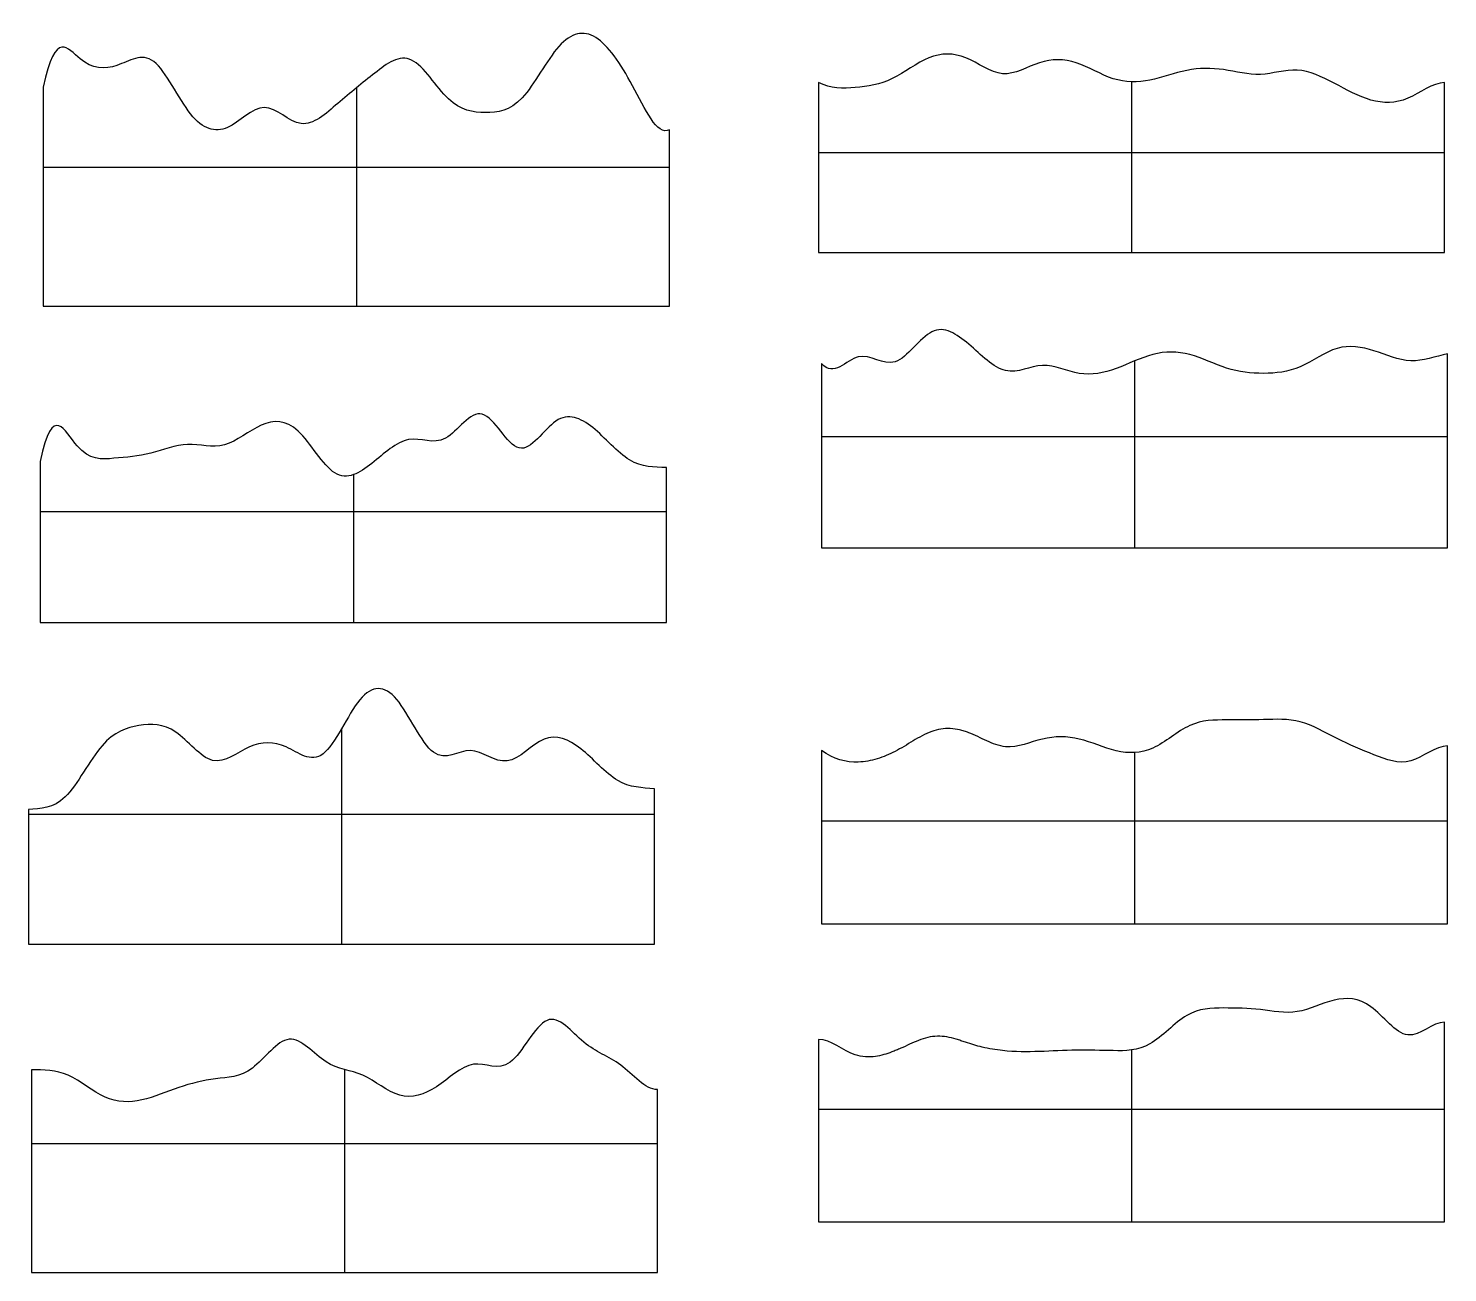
# Model space of a CAD drawing. Header units: inches. Extents: x 462 to 938, y -203 to 558.
# Drawn here: x 462 to 938, y -203.1 to 214.1 of the extents above; entities that cross this region are included whole.
import ezdxf

# ---------------------------------------------------------------- set-up
doc = ezdxf.new("R2010")
doc.units = ezdxf.units.IN
doc.header["$MEASUREMENT"] = 0
doc.layers.add('海浪$关键海浪支撑', color=18, linetype='Continuous', true_color=0x000000)

msp = doc.modelspace()

# ---------------------------------------------------------------- linework, layer by layer
at = {"layer": '海浪$关键海浪支撑'}
for p, q in [((652.29, 211.03, 208.11), (652.29, 211.03, 209.11)), ((639.94, 208.05, 208.11), (639.94, 208.05, 209.11)), ((479.35, 203.85, 208.11), (479.35, 203.85, 209.11)), ((491.71, 201.67, 208.11), (491.71, 201.67, 209.11)), ((504.06, 202.97, 208.11), (504.06, 202.97, 209.11)), ((590.53, 203.46, 208.11), (590.53, 203.46, 209.11)), ((764.06, 204.23, -7), (764.06, 204.23, -6)), ((776.41, 204.23, -7), (776.41, 204.23, -6)), ((801.12, 202.56, -7), (801.12, 202.56, -6)), ((813.47, 202.56, -7), (813.47, 202.56, -6)), ((850.53, 200.02, -7), (850.53, 200.02, -6)), ((862.88, 200.25, -7), (862.88, 200.25, -6)), ((887.59, 200.09, -7), (887.59, 200.09, -6)), ((578.18, 199.08, 208.11), (578.18, 199.08, 209.11)), ((727, 195.89, -6.5), (727, 138.89, -6.5)), ((727, 195.89, -7), (727, 195.89, -6)), ((727, 195.89, -6), (727, 138.89, -6)), ((727, 195.89, -7), (727, 138.89, -7)), ((751.71, 197.23, -7), (751.71, 197.23, -6)), ((788.76, 198.89, -7), (788.76, 198.89, -6)), ((825.82, 197.23, -7), (825.82, 197.23, -6)), ((832, 196.16, -6), (832, 138.89, -6)), ((832, 196.16, -7), (832, 138.89, -7)), ((838.18, 196.72, -7), (838.18, 196.72, -6)), ((875.24, 198.65, -7), (875.24, 198.65, -6)), ((899.94, 195.72, -7), (899.94, 195.72, -6)), ((937, 138.89, -6.5), (937, 195.89, -6.5)), ((937, 138.89, -6), (937, 195.89, -6)), ((937, 195.89, -7), (937, 195.89, -6)), ((937, 138.89, -7), (937, 195.89, -7)), ((467, 194.34, 208.11), (467, 120.89, 208.11)), ((467, 194.34, 209.11), (467, 120.89, 209.11)), ((467, 194.34, 208.11), (467, 194.34, 209.11)), ((467, 194.34, 208.61), (467, 120.89, 208.61)), ((572, 194.14, 208.11), (572, 120.89, 208.11)), ((572, 194.14, 209.11), (572, 120.89, 209.11)), ((602.88, 190.48, 208.11), (602.88, 190.48, 209.11)), ((627.59, 190.8, 208.11), (627.59, 190.8, 209.11)), ((664.65, 194.81, 208.11), (664.65, 194.81, 209.11)), ((739.35, 194.24, -7), (739.35, 194.24, -6)), ((924.65, 190.64, -7), (924.65, 190.64, -6)), ((541.12, 187.53, 208.11), (541.12, 187.53, 209.11)), ((565.82, 188.96, 208.11), (565.82, 188.96, 209.11)), ((615.24, 185.83, 208.11), (615.24, 185.83, 209.11)), ((912.29, 190.06, -7), (912.29, 190.06, -6)), ((516.41, 185.39, 208.11), (516.41, 185.39, 209.11)), ((553.47, 182.18, 208.11), (553.47, 182.18, 209.11)), ((528.76, 180.88, 208.11), (528.76, 180.88, 209.11)), ((677, 120.89, 208.11), (677, 180.08, 208.11)), ((677, 180.08, 208.11), (677, 180.08, 209.11)), ((677, 120.89, 209.11), (677, 180.08, 209.11)), ((677, 120.89, 208.61), (677, 180.08, 208.61)), ((937, 172.39, -6), (727, 172.39, -6)), ((937, 172.39, -7), (727, 172.39, -7)), ((677, 167.49, 208.11), (467, 167.49, 208.11)), ((677, 167.49, 209.11), (467, 167.49, 209.11)), ((727, 167.39, -7), (727, 167.39, -6)), ((937, 167.39, -7), (937, 167.39, -6)), ((467, 157.61, 208.11), (467, 157.61, 209.11)), ((677, 150.49, 208.11), (677, 150.49, 209.11)), ((727, 138.89, -6.5), (937, 138.89, -6.5)), ((727, 138.89, -6), (937, 138.89, -6)), ((727, 138.89, -7), (937, 138.89, -7)), ((727, 138.89, -7), (727, 138.89, -6)), ((832, 138.89, -7), (832, 138.89, -6)), ((937, 138.89, -7), (937, 138.89, -6)), ((467, 120.89, 208.11), (467, 120.89, 209.11)), ((467, 120.89, 208.11), (677, 120.89, 208.11)), ((467, 120.89, 209.11), (677, 120.89, 209.11)), ((467, 120.89, 208.61), (677, 120.89, 208.61)), ((572, 120.89, 208.11), (572, 120.89, 209.11)), ((677, 120.89, 208.11), (677, 120.89, 209.11)), ((765.06, 112.38, -1), (765.06, 112.38)), ((777.41, 108.18, -1), (777.41, 108.18)), ((839.18, 104.76, -1), (839.18, 104.76)), ((900.94, 106.78, -1), (900.94, 106.78)), ((913.29, 105.98, -1), (913.29, 105.98)), ((938, 39.89, -0.5), (938, 104.97, -0.5)), ((938, 39.89), (938, 104.97)), ((938, 104.97, -1), (938, 104.97)), ((938, 39.89, -1), (938, 104.97, -1)), ((728, 101.74, -0.5), (728, 39.89, -0.5)), ((728, 101.74, -1), (728, 101.74)), ((728, 101.74), (728, 39.89)), ((728, 101.74, -1), (728, 39.89, -1)), ((740.35, 103.96, -1), (740.35, 103.96)), ((752.71, 102.28, -1), (752.71, 102.28)), ((802.12, 101.04, -1), (802.12, 101.04)), ((826.82, 100.05, -1), (826.82, 100.05)), ((833, 102.57), (833, 39.89)), ((833, 102.57, -1), (833, 39.89, -1)), ((851.53, 104.72, -1), (851.53, 104.72)), ((863.88, 100.17, -1), (863.88, 100.17)), ((888.59, 100.66, -1), (888.59, 100.66)), ((925.65, 102.62, -1), (925.65, 102.62)), ((789.76, 99.35, -1), (789.76, 99.35)), ((814.47, 98.39, -1), (814.47, 98.39)), ((876.24, 98.42, -1), (876.24, 98.42)), ((540.12, 81.06, 2.11), (540.12, 81.06, 3.11)), ((614.24, 84.75, 2.11), (614.24, 84.75, 3.11)), ((638.94, 82.44, 2.11), (638.94, 82.44, 3.11)), ((552.47, 79.07, 2.11), (552.47, 79.07, 3.11)), ((589.53, 76.21, 2.11), (589.53, 76.21, 3.11)), ((601.88, 76.65, 2.11), (601.88, 76.65, 3.11)), ((651.29, 80.23, 2.11), (651.29, 80.23, 3.11)), ((938, 77.15), (728, 77.15)), ((938, 77.15, -1), (728, 77.15, -1)), ((478.35, 74.09, 2.11), (478.35, 74.09, 3.11)), ((503.06, 71.66, 2.11), (503.06, 71.66, 3.11)), ((515.41, 74.6, 2.11), (515.41, 74.6, 3.11)), ((527.76, 74.44, 2.11), (527.76, 74.44, 3.11)), ((626.59, 73.4, 2.11), (626.59, 73.4, 3.11)), ((938, 72.43, -1), (938, 72.43)), ((466, 68.86, 2.11), (466, 14.89, 2.11)), ((466, 68.86, 3.11), (466, 14.89, 3.11)), ((466, 68.86, 2.11), (466, 68.86, 3.11)), ((466, 68.86, 2.61), (466, 14.89, 2.61)), ((490.71, 69.93, 2.11), (490.71, 69.93, 3.11)), ((577.18, 68.24, 2.11), (577.18, 68.24, 3.11)), ((663.65, 69.39, 2.11), (663.65, 69.39, 3.11)), ((676, 14.89, 2.11), (676, 66.89, 2.11)), ((676, 66.89, 2.11), (676, 66.89, 3.11)), ((676, 14.89, 3.11), (676, 66.89, 3.11)), ((676, 14.89, 2.61), (676, 66.89, 2.61)), ((728, 70.82, -1), (728, 70.82)), ((564.82, 65.02, 2.11), (564.82, 65.02, 3.11)), ((571, 64.45, 2.11), (571, 14.89, 2.11)), ((571, 64.45, 3.11), (571, 14.89, 3.11)), ((676, 51.97, 2.11), (466, 51.97, 2.11)), ((676, 51.97, 3.11), (466, 51.97, 3.11)), ((466, 41.88, 2.11), (466, 41.88, 3.11)), ((676, 40.89, 2.11), (676, 40.89, 3.11)), ((728, 39.89, -0.5), (938, 39.89, -0.5)), ((728, 39.89), (938, 39.89)), ((728, 39.89, -1), (938, 39.89, -1)), ((728, 39.89, -1), (728, 39.89)), ((833, 39.89, -1), (833, 39.89)), ((938, 39.89, -1), (938, 39.89)), ((466, 14.89, 2.11), (466, 14.89, 3.11)), ((466, 14.89, 2.11), (676, 14.89, 2.11)), ((466, 14.89, 3.11), (676, 14.89, 3.11)), ((466, 14.89, 2.61), (676, 14.89, 2.61)), ((571, 14.89, 2.11), (571, 14.89, 3.11)), ((676, 14.89, 2.11), (676, 14.89, 3.11)), ((573.18, -11.02), (573.18, -11.02, 1)), ((585.53, -10.92), (585.53, -10.92, 1)), ((863.88, -17.79, -1), (863.88, -17.79)), ((876.24, -17.68, -1), (876.24, -17.68)), ((888.59, -18.43, -1), (888.59, -18.43)), ((499.06, -19.69), (499.06, -19.69, 1)), ((511.41, -21.85), (511.41, -21.85, 1)), ((567, -20.79), (567, -93.02)), ((567, -20.79, 1), (567, -93.02, 1)), ((761.76, -23.11, -1), (761.76, -23.11)), ((764.96, -21.66, -1), (764.96, -21.66)), ((771.2, -20.69, -1), (771.2, -20.69)), ((774.35, -21.13, -1), (774.35, -21.13)), ((775.88, -21.55, -1), (775.88, -21.55)), ((777.37, -22.07, -1), (777.37, -22.07)), ((780.42, -23.4, -1), (780.42, -23.4)), ((851.53, -19.68, -1), (851.53, -19.68)), ((486.71, -26.48), (486.71, -26.48, 1)), ((536.12, -26.85), (536.12, -26.85, 1)), ((548.47, -26.85), (548.47, -26.85, 1)), ((610.24, -28.08), (610.24, -28.08, 1)), ((634.94, -24.27), (634.94, -24.27, 1)), ((647.29, -27.47), (647.29, -27.47, 1)), ((728, -28.06, -0.5), (728, -86.11, -0.5)), ((728, -28.06, -1), (728, -28.06)), ((728, -28.06), (728, -86.11)), ((728, -28.06, -1), (728, -86.11, -1)), ((752.67, -28.37, -1), (752.67, -28.37)), ((755.72, -26.65, -1), (755.72, -26.65)), ((758.72, -24.84, -1), (758.72, -24.84)), ((783.42, -24.81, -1), (783.42, -24.81)), ((786.51, -26.05, -1), (786.51, -26.05)), ((789.76, -26.76, -1), (789.76, -26.76)), ((802.12, -24.19, -1), (802.12, -24.19)), ((814.47, -24.19, -1), (814.47, -24.19)), ((826.82, -28.12, -1), (826.82, -28.12)), ((839.18, -27.22, -1), (839.18, -27.22)), ((900.94, -24.03, -1), (900.94, -24.03)), ((938, -86.11, -0.5), (938, -26.48, -0.5)), ((938, -86.11), (938, -26.48)), ((938, -26.48, -1), (938, -26.48)), ((938, -86.11, -1), (938, -26.48, -1)), ((523.76, -31.35), (523.76, -31.35, 1)), ((560.82, -29.19), (560.82, -29.19, 1)), ((597.88, -28.66), (597.88, -28.66, 1)), ((622.59, -31.55), (622.59, -31.55, 1)), ((740.35, -31.92, -1), (740.35, -31.92)), ((746.71, -30.82, -1), (746.71, -30.82)), ((833, -28.75), (833, -86.11)), ((833, -28.75, -1), (833, -86.11, -1)), ((913.29, -29.47, -1), (913.29, -29.47)), ((925.65, -31.53, -1), (925.65, -31.53)), ((659.65, -38.09), (659.65, -38.09, 1)), ((672, -93.02), (672, -40.92)), ((672, -40.92), (672, -40.92, 1)), ((672, -93.02, 1), (672, -40.92, 1)), ((672, -93.02, 0.5), (672, -40.92, 0.5)), ((474.35, -43.56), (474.35, -43.56, 1)), ((462, -47.78), (462, -93.02)), ((462, -47.78, 1), (462, -93.02, 1)), ((462, -47.78), (462, -47.78, 1)), ((462, -47.78, 0.5), (462, -93.02, 0.5)), ((672, -49.52), (462, -49.52)), ((672, -49.52, 1), (462, -49.52, 1)), ((938, -51.72), (728, -51.72)), ((938, -51.72, -1), (728, -51.72, -1)), ((728, -57.08, -1), (728, -57.08)), ((938, -56.29, -1), (938, -56.29)), ((462, -70.4), (462, -70.4, 1)), ((672, -66.97), (672, -66.97, 1)), ((728, -86.11, -0.5), (938, -86.11, -0.5)), ((728, -86.11), (938, -86.11)), ((728, -86.11, -1), (938, -86.11, -1)), ((728, -86.11, -1), (728, -86.11)), ((833, -86.11, -1), (833, -86.11)), ((938, -86.11, -1), (938, -86.11)), ((462, -93.02), (462, -93.02, 1)), ((462, -93.02), (672, -93.02)), ((462, -93.02, 1), (672, -93.02, 1)), ((462, -93.02, 0.5), (672, -93.02, 0.5)), ((567, -93.02), (567, -93.02, 1)), ((672, -93.02), (672, -93.02, 1)), ((899.94, -111.76, 16.11), (899.94, -111.76, 17.11)), ((912.29, -113.97, 16.11), (912.29, -113.97, 17.11)), ((635.94, -118.53, 40.11), (635.94, -118.53, 41.11)), ((850.53, -116.89, 16.11), (850.53, -116.89, 17.11)), ((862.88, -114.38, 16.11), (862.88, -114.38, 17.11)), ((875.24, -114.94, 16.11), (875.24, -114.94, 17.11)), ((887.59, -115.6, 16.11), (887.59, -115.6, 17.11)), ((924.65, -123.43, 16.11), (924.65, -123.43, 17.11)), ((937, -186.11, 16.61), (937, -119.11, 16.61)), ((937, -186.11, 17.11), (937, -119.11, 17.11)), ((937, -119.11, 16.11), (937, -119.11, 17.11)), ((937, -186.11, 16.11), (937, -119.11, 16.11)), ((549.47, -124.86, 40.11), (549.47, -124.86, 41.11)), ((648.29, -125.85, 40.11), (648.29, -125.85, 41.11)), ((727, -124.9, 16.61), (727, -186.11, 16.61)), ((727, -124.9, 17.11), (727, -186.11, 17.11)), ((727, -124.9, 16.11), (727, -186.11, 16.11)), ((727, -124.9, 16.11), (727, -124.9, 17.11)), ((754.59, -127.9, 16.11), (754.59, -127.9, 17.11)), ((757.56, -126.56, 16.11), (757.56, -126.56, 17.11)), ((760.55, -125.26, 16.11), (760.55, -125.26, 17.11)), ((763.66, -124.26, 16.11), (763.66, -124.26, 17.11)), ((766.87, -123.85, 16.11), (766.87, -123.85, 17.11)), ((770.09, -124.1, 16.11), (770.09, -124.1, 17.11)), ((773.21, -124.86, 16.11), (773.21, -124.86, 17.11)), ((774.74, -125.35, 16.11), (774.74, -125.35, 17.11)), ((776.27, -125.86, 16.11), (776.27, -125.86, 17.11)), ((781.93, -127.49, 16.11), (781.93, -127.49, 17.11)), ((785.33, -128.19, 16.11), (785.33, -128.19, 17.11)), ((813.47, -128.51, 16.11), (813.47, -128.51, 17.11)), ((832, -128.47, 17.11), (832, -186.11, 17.11)), ((832, -128.47, 16.11), (832, -186.11, 16.11)), ((838.18, -126.41, 16.11), (838.18, -126.41, 17.11)), ((561.82, -132.44, 40.11), (561.82, -132.44, 41.11)), ((611.24, -133.27, 40.11), (611.24, -133.27, 41.11)), ((623.59, -132.56, 40.11), (623.59, -132.56, 41.11)), ((739.35, -130.12, 16.11), (739.35, -130.12, 17.11)), ((742.71, -130.75, 16.11), (742.71, -130.75, 17.11)), ((746.13, -130.69, 16.11), (746.13, -130.69, 17.11)), ((751.56, -129.13, 16.11), (751.56, -129.13, 17.11)), ((753.08, -128.54, 16.11), (753.08, -128.54, 17.11)), ((788.76, -128.66, 16.11), (788.76, -128.66, 17.11)), ((801.12, -128.97, 16.11), (801.12, -128.97, 17.11)), ((825.82, -128.69, 16.11), (825.82, -128.69, 17.11)), ((463, -135.11, 40.11), (463, -203.11, 40.11)), ((463, -135.11, 41.11), (463, -203.11, 41.11)), ((463, -135.11, 40.11), (463, -135.11, 41.11)), ((463, -135.11, 40.61), (463, -203.11, 40.61)), ((475.35, -136.94, 40.11), (475.35, -136.94, 41.11)), ((537.12, -134.54, 40.11), (537.12, -134.54, 41.11)), ((568, -135, 40.11), (568, -203.11, 40.11)), ((568, -135, 41.11), (568, -203.11, 41.11)), ((574.18, -136.94, 40.11), (574.18, -136.94, 41.11)), ((660.65, -133.55, 40.11), (660.65, -133.55, 41.11)), ((512.41, -141.06, 40.11), (512.41, -141.06, 41.11)), ((524.76, -138.13, 40.11), (524.76, -138.13, 41.11)), ((598.88, -140.77, 40.11), (598.88, -140.77, 41.11)), ((673, -203.11, 40.11), (673, -141.76, 40.11)), ((673, -141.76, 40.11), (673, -141.76, 41.11)), ((673, -203.11, 41.11), (673, -141.76, 41.11)), ((673, -203.11, 40.61), (673, -141.76, 40.61)), ((487.71, -144.27, 40.11), (487.71, -144.27, 41.11)), ((500.06, -145.2, 40.11), (500.06, -145.2, 41.11)), ((586.53, -143.62, 40.11), (586.53, -143.62, 41.11)), ((937, -148.44, 17.11), (727, -148.44, 17.11)), ((937, -148.44, 16.11), (727, -148.44, 16.11)), ((727, -155.5, 16.11), (727, -155.5, 17.11)), ((937, -152.61, 16.11), (937, -152.61, 17.11)), ((673, -159.94, 40.11), (463, -159.94, 40.11)), ((673, -159.94, 41.11), (463, -159.94, 41.11)), ((463, -169.11, 40.11), (463, -169.11, 41.11)), ((673, -172.44, 40.11), (673, -172.44, 41.11)), ((727, -186.11, 16.61), (937, -186.11, 16.61)), ((727, -186.11, 17.11), (937, -186.11, 17.11)), ((727, -186.11, 16.11), (937, -186.11, 16.11)), ((727, -186.11, 16.11), (727, -186.11, 17.11)), ((832, -186.11, 16.11), (832, -186.11, 17.11)), ((937, -186.11, 16.11), (937, -186.11, 17.11)), ((463, -203.11, 40.11), (463, -203.11, 41.11)), ((463, -203.11, 40.11), (673, -203.11, 40.11)), ((463, -203.11, 41.11), (673, -203.11, 41.11)), ((463, -203.11, 40.61), (673, -203.11, 40.61)), ((568, -203.11, 40.11), (568, -203.11, 41.11)), ((673, -203.11, 40.11), (673, -203.11, 41.11))]:
    msp.add_line(p, q, dxfattribs=at)
for points in [[(677, 180.08, 208.11), (672.88, 177.89, 208.11), (664.65, 196.44, 208.11), (652.29, 214.52, 208.11), (639.94, 211.7, 208.11), (627.59, 186.97, 208.11), (615.24, 185.18, 208.11), (602.88, 187.29, 208.11), (590.53, 208.58, 208.11), (578.18, 199.18, 208.11), (565.82, 189.16, 208.11), (553.47, 177.89, 208.11), (541.12, 192.35, 208.11), (528.76, 177.89, 208.11), (516.41, 181.34, 208.11), (504.06, 209.09, 208.11), (491.71, 200.1, 208.11), (479.35, 200.54, 208.11), (471.12, 214.08, 208.11), (467, 194.34, 208.11)], [(677, 180.08, 209.11), (672.88, 177.89, 209.11), (664.65, 196.44, 209.11), (652.29, 214.52, 209.11), (639.94, 211.7, 209.11), (627.59, 186.97, 209.11), (615.24, 185.18, 209.11), (602.88, 187.29, 209.11), (590.53, 208.58, 209.11), (578.18, 199.18, 209.11), (565.82, 189.16, 209.11), (553.47, 177.89, 209.11), (541.12, 192.35, 209.11), (528.76, 177.89, 209.11), (516.41, 181.34, 209.11), (504.06, 209.09, 209.11), (491.71, 200.1, 209.11), (479.35, 200.54, 209.11), (471.12, 214.08, 209.11), (467, 194.34, 209.11)], [(677, 180.08, 208.61), (672.88, 177.89, 208.61), (664.65, 196.44, 208.61), (652.29, 214.52, 208.61), (639.94, 211.7, 208.61), (627.59, 186.97, 208.61), (615.24, 185.18, 208.61), (602.88, 187.29, 208.61), (590.53, 208.58, 208.61), (578.18, 199.18, 208.61), (565.82, 189.16, 208.61), (553.47, 177.89, 208.61), (541.12, 192.35, 208.61), (528.76, 177.89, 208.61), (516.41, 181.34, 208.61), (504.06, 209.09, 208.61), (491.71, 200.1, 208.61), (479.35, 200.54, 208.61), (471.12, 214.08, 208.61), (467, 194.34, 208.61)], [(937, 195.89, -6.5), (932.88, 195.89, -6.5), (924.65, 188.89, -6.5), (912.29, 188.89, -6.5), (899.94, 195.89, -6.5), (887.59, 201.83, -6.5), (875.24, 197.31, -6.5), (862.88, 200.84, -6.5), (850.53, 200.84, -6.5), (838.18, 195.89, -6.5), (825.82, 195.89, -6.5), (813.47, 203.89, -6.5), (801.12, 203.89, -6.5), (788.76, 195.89, -6.5), (776.41, 205.89, -6.5), (764.06, 205.89, -6.5), (751.71, 195.89, -6.5), (739.35, 193.91, -6.5), (731.12, 193.91, -6.5), (727, 195.89, -6.5)], [(937, 195.89, -6), (932.88, 195.89, -6), (924.65, 188.89, -6), (912.29, 188.89, -6), (899.94, 195.89, -6), (887.59, 201.83, -6), (875.24, 197.31, -6), (862.88, 200.84, -6), (850.53, 200.84, -6), (838.18, 195.89, -6), (825.82, 195.89, -6), (813.47, 203.89, -6), (801.12, 203.89, -6), (788.76, 195.89, -6), (776.41, 205.89, -6), (764.06, 205.89, -6), (751.71, 195.89, -6), (739.35, 193.91, -6), (731.12, 193.91, -6), (727, 195.89, -6)], [(937, 195.89, -7), (932.88, 195.89, -7), (924.65, 188.89, -7), (912.29, 188.89, -7), (899.94, 195.89, -7), (887.59, 201.83, -7), (875.24, 197.31, -7), (862.88, 200.84, -7), (850.53, 200.84, -7), (838.18, 195.89, -7), (825.82, 195.89, -7), (813.47, 203.89, -7), (801.12, 203.89, -7), (788.76, 195.89, -7), (776.41, 205.89, -7), (764.06, 205.89, -7), (751.71, 195.89, -7), (739.35, 193.91, -7), (731.12, 193.91, -7), (727, 195.89, -7)], [(938, 104.97, -0.5), (933.88, 104.08, -0.5), (925.65, 100.85, -0.5), (913.29, 106.59, -0.5), (900.94, 108.7, -0.5), (888.59, 99.32, -0.5), (876.24, 97.97, -0.5), (863.88, 99.32, -0.5), (851.53, 105.78, -0.5), (839.18, 105.85, -0.5), (826.82, 99.39, -0.5), (814.47, 96.89, -0.5), (802.12, 103.36, -0.5), (789.76, 95.93, -0.5), (777.41, 109.01, -0.5), (765.06, 117.09, -0.5), (752.71, 96.89, -0.5), (740.35, 109.01, -0.5), (732.12, 96.89, -0.5), (728, 101.74, -0.5)], [(938, 104.97), (933.88, 104.08), (925.65, 100.85), (913.29, 106.59), (900.94, 108.7), (888.59, 99.32), (876.24, 97.97), (863.88, 99.32), (851.53, 105.78), (839.18, 105.85), (826.82, 99.39), (814.47, 96.89), (802.12, 103.36), (789.76, 95.93), (777.41, 109.01), (765.06, 117.09), (752.71, 96.89), (740.35, 109.01), (732.12, 96.89), (728, 101.74)], [(938, 104.97, -1), (933.88, 104.08, -1), (925.65, 100.85, -1), (913.29, 106.59, -1), (900.94, 108.7, -1), (888.59, 99.32, -1), (876.24, 97.97, -1), (863.88, 99.32, -1), (851.53, 105.78, -1), (839.18, 105.85, -1), (826.82, 99.39, -1), (814.47, 96.89, -1), (802.12, 103.36, -1), (789.76, 95.93, -1), (777.41, 109.01, -1), (765.06, 117.09, -1), (752.71, 96.89, -1), (740.35, 109.01, -1), (732.12, 96.89, -1), (728, 101.74, -1)], [(676, 66.89, 2.11), (671.88, 66.89, 2.11), (663.65, 66.89, 2.11), (651.29, 81.89, 2.11), (638.94, 86.89, 2.11), (626.59, 65.16, 2.11), (614.24, 92.86, 2.11), (601.88, 71.89, 2.11), (589.53, 79.47, 2.11), (577.18, 67.51, 2.11), (564.82, 59.93, 2.11), (552.47, 82.89, 2.11), (540.12, 82.89, 2.11), (527.76, 71.89, 2.11), (515.41, 76.18, 2.11), (503.06, 70.95, 2.11), (490.71, 69.94, 2.11), (478.35, 68.86, 2.11), (470.12, 89.04, 2.11), (466, 68.86, 2.11)], [(676, 66.89, 3.11), (671.88, 66.89, 3.11), (663.65, 66.89, 3.11), (651.29, 81.89, 3.11), (638.94, 86.89, 3.11), (626.59, 65.16, 3.11), (614.24, 92.86, 3.11), (601.88, 71.89, 3.11), (589.53, 79.47, 3.11), (577.18, 67.51, 3.11), (564.82, 59.93, 3.11), (552.47, 82.89, 3.11), (540.12, 82.89, 3.11), (527.76, 71.89, 3.11), (515.41, 76.18, 3.11), (503.06, 70.95, 3.11), (490.71, 69.94, 3.11), (478.35, 68.86, 3.11), (470.12, 89.04, 3.11), (466, 68.86, 3.11)], [(676, 66.89, 2.61), (671.88, 66.89, 2.61), (663.65, 66.89, 2.61), (651.29, 81.89, 2.61), (638.94, 86.89, 2.61), (626.59, 65.16, 2.61), (614.24, 92.86, 2.61), (601.88, 71.89, 2.61), (589.53, 79.47, 2.61), (577.18, 67.51, 2.61), (564.82, 59.93, 2.61), (552.47, 82.89, 2.61), (540.12, 82.89, 2.61), (527.76, 71.89, 2.61), (515.41, 76.18, 2.61), (503.06, 70.95, 2.61), (490.71, 69.94, 2.61), (478.35, 68.86, 2.61), (470.12, 89.04, 2.61), (466, 68.86, 2.61)], [(672, -40.92), (667.88, -40.54), (659.65, -40.54), (647.29, -25.84), (634.94, -20.94), (622.59, -36.02), (610.24, -24.26), (597.88, -35.41), (585.53, -6.02), (573.18, -6.02), (560.82, -36.02), (548.47, -25.02), (536.12, -25.02), (523.76, -36.02), (511.41, -19.02), (499.06, -19.02), (486.71, -23.02), (474.35, -47.76), (466.12, -47.48), (462, -47.78)], [(672, -40.92, 1), (667.88, -40.54, 1), (659.65, -40.54, 1), (647.29, -25.84, 1), (634.94, -20.94, 1), (622.59, -36.02, 1), (610.24, -24.26, 1), (597.88, -35.41, 1), (585.53, -6.02, 1), (573.18, -6.02, 1), (560.82, -36.02, 1), (548.47, -25.02, 1), (536.12, -25.02, 1), (523.76, -36.02, 1), (511.41, -19.02, 1), (499.06, -19.02, 1), (486.71, -23.02, 1), (474.35, -47.76, 1), (466.12, -47.48, 1), (462, -47.78, 1)], [(672, -40.92, 0.5), (667.88, -40.54, 0.5), (659.65, -40.54, 0.5), (647.29, -25.84, 0.5), (634.94, -20.94, 0.5), (622.59, -36.02, 0.5), (610.24, -24.26, 0.5), (597.88, -35.41, 0.5), (585.53, -6.02, 0.5), (573.18, -6.02, 0.5), (560.82, -36.02, 0.5), (548.47, -25.02, 0.5), (536.12, -25.02, 0.5), (523.76, -36.02, 0.5), (511.41, -19.02, 0.5), (499.06, -19.02, 0.5), (486.71, -23.02, 0.5), (474.35, -47.76, 0.5), (466.12, -47.48, 0.5), (462, -47.78, 0.5)], [(673, -141.76, 40.11), (668.88, -141.76, 40.11), (660.65, -131.58, 40.11), (648.29, -128.11, 40.11), (635.94, -111.11, 40.11), (623.59, -138.63, 40.11), (611.24, -129.7, 40.11), (598.88, -142.2, 40.11), (586.53, -146.11, 40.11), (574.18, -135.11, 40.11), (561.82, -135.11, 40.11), (549.47, -119.11, 40.11), (537.12, -137.62, 40.11), (524.76, -137.62, 40.11), (512.41, -140.66, 40.11), (500.06, -146.11, 40.11), (487.71, -146.11, 40.11), (475.35, -135.11, 40.11), (467.12, -135.11, 40.11), (463, -135.11, 40.11)], [(673, -141.76, 41.11), (668.88, -141.76, 41.11), (660.65, -131.58, 41.11), (648.29, -128.11, 41.11), (635.94, -111.11, 41.11), (623.59, -138.63, 41.11), (611.24, -129.7, 41.11), (598.88, -142.2, 41.11), (586.53, -146.11, 41.11), (574.18, -135.11, 41.11), (561.82, -135.11, 41.11), (549.47, -119.11, 41.11), (537.12, -137.62, 41.11), (524.76, -137.62, 41.11), (512.41, -140.66, 41.11), (500.06, -146.11, 41.11), (487.71, -146.11, 41.11), (475.35, -135.11, 41.11), (467.12, -135.11, 41.11), (463, -135.11, 41.11)], [(673, -141.76, 40.61), (668.88, -141.76, 40.61), (660.65, -131.58, 40.61), (648.29, -128.11, 40.61), (635.94, -111.11, 40.61), (623.59, -138.63, 40.61), (611.24, -129.7, 40.61), (598.88, -142.2, 40.61), (586.53, -146.11, 40.61), (574.18, -135.11, 40.61), (561.82, -135.11, 40.61), (549.47, -119.11, 40.61), (537.12, -137.62, 40.61), (524.76, -137.62, 40.61), (512.41, -140.66, 40.61), (500.06, -146.11, 40.61), (487.71, -146.11, 40.61), (475.35, -135.11, 40.61), (467.12, -135.11, 40.61), (463, -135.11, 40.61)]]:
    msp.add_open_spline(points, degree=3, dxfattribs=at)
for points, knots in [([(938, -26.48, -0.5), (933.88, -26.48, -0.5), (929.76, -30.38, -0.5), (925.65, -31.53, -0.5), (921.53, -32.69, -0.5), (917.41, -31.12, -0.5), (913.29, -29.47, -0.5), (909.18, -27.82, -0.5), (905.06, -26.1, -0.5), (900.94, -24.03, -0.5), (896.82, -21.96, -0.5), (892.71, -19.53, -0.5), (888.59, -18.43, -0.5), (884.47, -17.34, -0.5), (880.35, -17.57, -0.5), (876.24, -17.68, -0.5), (872.12, -17.79, -0.5), (868, -17.79, -0.5), (863.88, -17.79, -0.5), (859.76, -17.79, -0.5), (855.65, -17.79, -0.5), (851.53, -19.68, -0.5), (847.41, -21.57, -0.5), (843.29, -25.34, -0.5), (839.18, -27.22, -0.5), (835.06, -29.11, -0.5), (830.94, -29.11, -0.5), (826.82, -28.12, -0.5), (822.71, -27.14, -0.5), (818.59, -25.18, -0.5), (814.47, -24.19, -0.5), (810.35, -23.21, -0.5), (806.24, -23.21, -0.5), (802.12, -24.19, -0.5), (798, -25.18, -0.5), (793.88, -27.14, -0.5), (789.76, -26.76, -0.5), (788.66, -26.66, -0.5), (787.57, -26.39, -0.5), (785.47, -25.7, -0.5), (784.43, -25.26, -0.5), (782.41, -24.36, -0.5), (781.42, -23.87, -0.5), (779.43, -22.94, -0.5), (778.39, -22.47, -0.5), (777.37, -22.07, -0.5), (776.88, -21.88, -0.5), (776.38, -21.7, -0.5), (775.37, -21.39, -0.5), (774.86, -21.25, -0.5), (773.31, -20.89, -0.5), (772.27, -20.73, -0.5), (769.05, -20.59, -0.5), (766.98, -20.93, -0.5), (764.96, -21.66, -0.5), (763.86, -22.06, -0.5), (762.79, -22.57, -0.5), (760.74, -23.65, -0.5), (759.71, -24.25, -0.5), (757.72, -25.44, -0.5), (756.73, -26.06, -0.5), (754.72, -27.25, -0.5), (753.7, -27.83, -0.5), (752.67, -28.37, -0.5), (750.77, -29.35, -0.5), (748.76, -30.2, -0.5), (744.64, -31.44, -0.5), (742.51, -31.84, -0.5), (740.35, -31.92, -0.5), (736.24, -32.06, -0.5), (732.12, -31.01, -0.5), (728, -28.06, -0.5)], [-280.906945, -280.906945, -280.906945, -280.906945, -267.421436, -267.421436, -267.421436, -254.571817, -254.571817, -254.571817, -241.064296, -241.064296, -241.064296, -227.463, -227.463, -227.463, -215.022386, -215.022386, -215.022386, -202.667854, -202.667854, -202.667854, -190.030764, -190.030764, -190.030764, -175.532354, -175.532354, -175.532354, -162.657377, -162.657377, -162.657377, -149.676216, -149.676216, -149.676216, -137.09178, -137.09178, -137.09178, -124.35057, -124.35057, -124.35057, -121.003483, -121.003483, -117.675825, -117.675825, -114.332351, -114.332351, -111.032702, -111.032702, -111.032702, -109.453172, -109.453172, -107.872649, -107.872649, -104.700444, -104.700444, -98.269523, -98.269523, -98.269523, -94.773171, -94.773171, -91.280076, -91.280076, -87.7622, -87.7622, -84.248964, -84.248964, -84.248964, -77.796168, -77.796168, -71.300092, -71.300092, -71.300092, -58.050505, -58.050505, -58.050505, -58.050505]), ([(938, -26.48), (933.88, -26.48), (929.76, -30.38), (925.65, -31.53), (921.53, -32.69), (917.41, -31.12), (913.29, -29.47), (909.18, -27.82), (905.06, -26.1), (900.94, -24.03), (896.82, -21.96), (892.71, -19.53), (888.59, -18.43), (884.47, -17.34), (880.35, -17.57), (876.24, -17.68), (872.12, -17.79), (868, -17.79), (863.88, -17.79), (859.76, -17.79), (855.65, -17.79), (851.53, -19.68), (847.41, -21.57), (843.29, -25.34), (839.18, -27.22), (835.06, -29.11), (830.94, -29.11), (826.82, -28.12), (822.71, -27.14), (818.59, -25.18), (814.47, -24.19), (810.35, -23.21), (806.24, -23.21), (802.12, -24.19), (798, -25.18), (793.88, -27.14), (789.76, -26.76), (788.66, -26.66), (787.57, -26.39), (785.47, -25.7), (784.43, -25.26), (782.41, -24.36), (781.42, -23.87), (779.43, -22.94), (778.39, -22.47), (777.37, -22.07), (776.88, -21.88), (776.38, -21.7), (775.37, -21.39), (774.86, -21.25), (773.31, -20.89), (772.27, -20.73), (769.05, -20.59), (766.98, -20.93), (764.96, -21.66), (763.86, -22.06), (762.79, -22.57), (760.74, -23.65), (759.71, -24.25), (757.72, -25.44), (756.73, -26.06), (754.72, -27.25), (753.7, -27.83), (752.67, -28.37), (750.77, -29.35), (748.76, -30.2), (744.64, -31.44), (742.51, -31.84), (740.35, -31.92), (736.24, -32.06), (732.12, -31.01), (728, -28.06)], [-280.906945, -280.906945, -280.906945, -280.906945, -267.421436, -267.421436, -267.421436, -254.571817, -254.571817, -254.571817, -241.064296, -241.064296, -241.064296, -227.463, -227.463, -227.463, -215.022386, -215.022386, -215.022386, -202.667854, -202.667854, -202.667854, -190.030764, -190.030764, -190.030764, -175.532354, -175.532354, -175.532354, -162.657377, -162.657377, -162.657377, -149.676216, -149.676216, -149.676216, -137.09178, -137.09178, -137.09178, -124.35057, -124.35057, -124.35057, -121.003483, -121.003483, -117.675825, -117.675825, -114.332351, -114.332351, -111.032702, -111.032702, -111.032702, -109.453172, -109.453172, -107.872649, -107.872649, -104.700444, -104.700444, -98.269523, -98.269523, -98.269523, -94.773171, -94.773171, -91.280076, -91.280076, -87.7622, -87.7622, -84.248964, -84.248964, -84.248964, -77.796168, -77.796168, -71.300092, -71.300092, -71.300092, -58.050505, -58.050505, -58.050505, -58.050505]), ([(938, -26.48, -1), (933.88, -26.48, -1), (929.76, -30.38, -1), (925.65, -31.53, -1), (921.53, -32.69, -1), (917.41, -31.12, -1), (913.29, -29.47, -1), (909.18, -27.82, -1), (905.06, -26.1, -1), (900.94, -24.03, -1), (896.82, -21.96, -1), (892.71, -19.53, -1), (888.59, -18.43, -1), (884.47, -17.34, -1), (880.35, -17.57, -1), (876.24, -17.68, -1), (872.12, -17.79, -1), (868, -17.79, -1), (863.88, -17.79, -1), (859.76, -17.79, -1), (855.65, -17.79, -1), (851.53, -19.68, -1), (847.41, -21.57, -1), (843.29, -25.34, -1), (839.18, -27.22, -1), (835.06, -29.11, -1), (830.94, -29.11, -1), (826.82, -28.12, -1), (822.71, -27.14, -1), (818.59, -25.18, -1), (814.47, -24.19, -1), (810.35, -23.21, -1), (806.24, -23.21, -1), (802.12, -24.19, -1), (798, -25.18, -1), (793.88, -27.14, -1), (789.76, -26.76, -1), (788.66, -26.66, -1), (787.57, -26.39, -1), (785.47, -25.7, -1), (784.43, -25.26, -1), (782.41, -24.36, -1), (781.42, -23.87, -1), (779.43, -22.94, -1), (778.39, -22.47, -1), (777.37, -22.07, -1), (776.88, -21.88, -1), (776.38, -21.7, -1), (775.37, -21.39, -1), (774.86, -21.25, -1), (773.31, -20.89, -1), (772.27, -20.73, -1), (769.05, -20.59, -1), (766.98, -20.93, -1), (764.96, -21.66, -1), (763.86, -22.06, -1), (762.79, -22.57, -1), (760.74, -23.65, -1), (759.71, -24.25, -1), (757.72, -25.44, -1), (756.73, -26.06, -1), (754.72, -27.25, -1), (753.7, -27.83, -1), (752.67, -28.37, -1), (750.77, -29.35, -1), (748.76, -30.2, -1), (744.64, -31.44, -1), (742.51, -31.84, -1), (740.35, -31.92, -1), (736.24, -32.06, -1), (732.12, -31.01, -1), (728, -28.06, -1)], [-280.906945, -280.906945, -280.906945, -280.906945, -267.421436, -267.421436, -267.421436, -254.571817, -254.571817, -254.571817, -241.064296, -241.064296, -241.064296, -227.463, -227.463, -227.463, -215.022386, -215.022386, -215.022386, -202.667854, -202.667854, -202.667854, -190.030764, -190.030764, -190.030764, -175.532354, -175.532354, -175.532354, -162.657377, -162.657377, -162.657377, -149.676216, -149.676216, -149.676216, -137.09178, -137.09178, -137.09178, -124.35057, -124.35057, -124.35057, -121.003483, -121.003483, -117.675825, -117.675825, -114.332351, -114.332351, -111.032702, -111.032702, -111.032702, -109.453172, -109.453172, -107.872649, -107.872649, -104.700444, -104.700444, -98.269523, -98.269523, -98.269523, -94.773171, -94.773171, -91.280076, -91.280076, -87.7622, -87.7622, -84.248964, -84.248964, -84.248964, -77.796168, -77.796168, -71.300092, -71.300092, -71.300092, -58.050505, -58.050505, -58.050505, -58.050505]), ([(937, -119.11, 16.61), (932.88, -119.11, 16.61), (928.76, -123.96, 16.61), (924.65, -123.43, 16.61), (920.53, -122.91, 16.61), (916.41, -117.01, 16.61), (912.29, -113.97, 16.61), (908.18, -110.94, 16.61), (904.06, -110.76, 16.61), (899.94, -111.76, 16.61), (895.82, -112.76, 16.61), (891.71, -114.94, 16.61), (887.59, -115.6, 16.61), (883.47, -116.26, 16.61), (879.35, -115.41, 16.61), (875.24, -114.94, 16.61), (871.12, -114.47, 16.61), (867, -114.38, 16.61), (862.88, -114.38, 16.61), (858.76, -114.38, 16.61), (854.65, -114.47, 16.61), (850.53, -116.89, 16.61), (846.41, -119.3, 16.61), (842.29, -124.04, 16.61), (838.18, -126.41, 16.61), (834.06, -128.77, 16.61), (829.94, -128.77, 16.61), (825.82, -128.69, 16.61), (821.71, -128.61, 16.61), (817.59, -128.45, 16.61), (813.47, -128.51, 16.61), (809.35, -128.56, 16.61), (805.24, -128.84, 16.61), (801.12, -128.97, 16.61), (797, -129.11, 16.61), (792.88, -129.11, 16.61), (788.76, -128.66, 16.61), (787.64, -128.54, 16.61), (786.45, -128.37, 16.61), (784.2, -128, 16.61), (783.04, -127.77, 16.61), (781.93, -127.49, 16.61)], [-284.514331, -284.514331, -284.514331, -284.514331, -271.163511, -271.163511, -271.163511, -255.359475, -255.359475, -255.359475, -242.245014, -242.245014, -242.245014, -229.274149, -229.274149, -229.274149, -216.837497, -216.837497, -216.837497, -204.456878, -204.456878, -204.456878, -191.635191, -191.635191, -191.635191, -176.007655, -176.007655, -176.007655, -163.218035, -163.218035, -163.218035, -150.860757, -150.860757, -150.860757, -138.496167, -138.496167, -138.496167, -126.116534, -126.116534, -126.116534, -122.663967, -122.663967, -119.178653, -119.178653, -119.178653, -119.178653]), ([(937, -119.11, 17.11), (932.88, -119.11, 17.11), (928.76, -123.96, 17.11), (924.65, -123.43, 17.11), (920.53, -122.91, 17.11), (916.41, -117.01, 17.11), (912.29, -113.97, 17.11), (908.18, -110.94, 17.11), (904.06, -110.76, 17.11), (899.94, -111.76, 17.11), (895.82, -112.76, 17.11), (891.71, -114.94, 17.11), (887.59, -115.6, 17.11), (883.47, -116.26, 17.11), (879.35, -115.41, 17.11), (875.24, -114.94, 17.11), (871.12, -114.47, 17.11), (867, -114.38, 17.11), (862.88, -114.38, 17.11), (858.76, -114.38, 17.11), (854.65, -114.47, 17.11), (850.53, -116.89, 17.11), (846.41, -119.3, 17.11), (842.29, -124.04, 17.11), (838.18, -126.41, 17.11), (834.06, -128.77, 17.11), (829.94, -128.77, 17.11), (825.82, -128.69, 17.11), (821.71, -128.61, 17.11), (817.59, -128.45, 17.11), (813.47, -128.51, 17.11), (809.35, -128.56, 17.11), (805.24, -128.84, 17.11), (801.12, -128.97, 17.11), (797, -129.11, 17.11), (792.88, -129.11, 17.11), (788.76, -128.66, 17.11), (787.64, -128.54, 17.11), (786.45, -128.37, 17.11), (784.2, -128, 17.11), (783.04, -127.77, 17.11), (781.93, -127.49, 17.11)], [-284.514331, -284.514331, -284.514331, -284.514331, -271.163511, -271.163511, -271.163511, -255.359475, -255.359475, -255.359475, -242.245014, -242.245014, -242.245014, -229.274149, -229.274149, -229.274149, -216.837497, -216.837497, -216.837497, -204.456878, -204.456878, -204.456878, -191.635191, -191.635191, -191.635191, -176.007655, -176.007655, -176.007655, -163.218035, -163.218035, -163.218035, -150.860757, -150.860757, -150.860757, -138.496167, -138.496167, -138.496167, -126.116534, -126.116534, -126.116534, -122.663967, -122.663967, -119.178653, -119.178653, -119.178653, -119.178653]), ([(937, -119.11, 16.11), (932.88, -119.11, 16.11), (928.76, -123.96, 16.11), (924.65, -123.43, 16.11), (920.53, -122.91, 16.11), (916.41, -117.01, 16.11), (912.29, -113.97, 16.11), (908.18, -110.94, 16.11), (904.06, -110.76, 16.11), (899.94, -111.76, 16.11), (895.82, -112.76, 16.11), (891.71, -114.94, 16.11), (887.59, -115.6, 16.11), (883.47, -116.26, 16.11), (879.35, -115.41, 16.11), (875.24, -114.94, 16.11), (871.12, -114.47, 16.11), (867, -114.38, 16.11), (862.88, -114.38, 16.11), (858.76, -114.38, 16.11), (854.65, -114.47, 16.11), (850.53, -116.89, 16.11), (846.41, -119.3, 16.11), (842.29, -124.04, 16.11), (838.18, -126.41, 16.11), (834.06, -128.77, 16.11), (829.94, -128.77, 16.11), (825.82, -128.69, 16.11), (821.71, -128.61, 16.11), (817.59, -128.45, 16.11), (813.47, -128.51, 16.11), (809.35, -128.56, 16.11), (805.24, -128.84, 16.11), (801.12, -128.97, 16.11), (797, -129.11, 16.11), (792.88, -129.11, 16.11), (788.76, -128.66, 16.11), (787.64, -128.54, 16.11), (786.45, -128.37, 16.11), (784.2, -128, 16.11), (783.04, -127.77, 16.11), (781.93, -127.49, 16.11)], [-284.514331, -284.514331, -284.514331, -284.514331, -271.163511, -271.163511, -271.163511, -255.359475, -255.359475, -255.359475, -242.245014, -242.245014, -242.245014, -229.274149, -229.274149, -229.274149, -216.837497, -216.837497, -216.837497, -204.456878, -204.456878, -204.456878, -191.635191, -191.635191, -191.635191, -176.007655, -176.007655, -176.007655, -163.218035, -163.218035, -163.218035, -150.860757, -150.860757, -150.860757, -138.496167, -138.496167, -138.496167, -126.116534, -126.116534, -126.116534, -122.663967, -122.663967, -119.178653, -119.178653, -119.178653, -119.178653]), ([(746.13, -130.69, 16.61), (745.01, -130.79, 16.61), (743.84, -130.82, 16.61), (741.57, -130.67, 16.61), (740.44, -130.48, 16.61), (739.35, -130.12, 16.61), (735.24, -128.77, 16.61), (731.12, -124.9, 16.61), (727, -124.9, 16.61)], [-643.144589, -643.144589, -643.144589, -643.144589, -639.73932, -639.73932, -636.284186, -636.284186, -636.284186, -622.726452, -622.726452, -622.726452, -622.726452]), ([(746.13, -130.69, 17.11), (745.01, -130.79, 17.11), (743.84, -130.82, 17.11), (741.57, -130.67, 17.11), (740.44, -130.48, 17.11), (739.35, -130.12, 17.11), (735.24, -128.77, 17.11), (731.12, -124.9, 17.11), (727, -124.9, 17.11)], [-643.144589, -643.144589, -643.144589, -643.144589, -639.73932, -639.73932, -636.284186, -636.284186, -636.284186, -622.726452, -622.726452, -622.726452, -622.726452]), ([(746.13, -130.69, 16.11), (745.01, -130.79, 16.11), (743.84, -130.82, 16.11), (741.57, -130.67, 16.11), (740.44, -130.48, 16.11), (739.35, -130.12, 16.11), (735.24, -128.77, 16.11), (731.12, -124.9, 16.11), (727, -124.9, 16.11)], [-643.144589, -643.144589, -643.144589, -643.144589, -639.73932, -639.73932, -636.284186, -636.284186, -636.284186, -622.726452, -622.726452, -622.726452, -622.726452]), ([(781.93, -127.49, 16.61), (779.89, -127.03, 16.61), (778.25, -126.53, 16.61), (776.27, -125.86, 16.61), (775.76, -125.69, 16.61), (775.25, -125.52, 16.61), (774.23, -125.18, 16.61), (773.73, -125.01, 16.61), (772.18, -124.54, 16.61), (771.15, -124.28, 16.61), (769.02, -123.92, 16.61), (767.95, -123.83, 16.61), (765.78, -123.87, 16.61), (764.72, -124.01, 16.61), (763.66, -124.26, 16.61), (762.61, -124.51, 16.61), (761.56, -124.87, 16.61), (759.55, -125.66, 16.61), (758.54, -126.11, 16.61), (756.57, -127.01, 16.61), (755.58, -127.47, 16.61), (754.08, -128.12, 16.61), (753.59, -128.33, 16.61), (752.58, -128.74, 16.61), (752.07, -128.94, 16.61), (751.56, -129.13, 16.61), (749.84, -129.76, 16.61), (747.94, -130.36, 16.61), (746.13, -130.69, 16.61)], [-119.178653, -119.178653, -119.178653, -119.178653, -113.277759, -113.277759, -113.277759, -111.673606, -111.673606, -110.066439, -110.066439, -106.84108, -106.84108, -103.598392, -103.598392, -100.357722, -100.357722, -100.357722, -97.101796, -97.101796, -93.857841, -93.857841, -90.585577, -90.585577, -88.941583, -88.941583, -87.296171, -87.296171, -87.296171, -81.630259, -81.630259, -81.630259, -81.630259]), ([(781.93, -127.49, 17.11), (779.89, -127.03, 17.11), (778.25, -126.53, 17.11), (776.27, -125.86, 17.11), (775.76, -125.69, 17.11), (775.25, -125.52, 17.11), (774.23, -125.18, 17.11), (773.73, -125.01, 17.11), (772.18, -124.54, 17.11), (771.15, -124.28, 17.11), (769.02, -123.92, 17.11), (767.95, -123.83, 17.11), (765.78, -123.87, 17.11), (764.72, -124.01, 17.11), (763.66, -124.26, 17.11), (762.61, -124.51, 17.11), (761.56, -124.87, 17.11), (759.55, -125.66, 17.11), (758.54, -126.11, 17.11), (756.57, -127.01, 17.11), (755.58, -127.47, 17.11), (754.08, -128.12, 17.11), (753.59, -128.33, 17.11), (752.58, -128.74, 17.11), (752.07, -128.94, 17.11), (751.56, -129.13, 17.11), (749.84, -129.76, 17.11), (747.94, -130.36, 17.11), (746.13, -130.69, 17.11)], [-119.178653, -119.178653, -119.178653, -119.178653, -113.277759, -113.277759, -113.277759, -111.673606, -111.673606, -110.066439, -110.066439, -106.84108, -106.84108, -103.598392, -103.598392, -100.357722, -100.357722, -100.357722, -97.101796, -97.101796, -93.857841, -93.857841, -90.585577, -90.585577, -88.941583, -88.941583, -87.296171, -87.296171, -87.296171, -81.630259, -81.630259, -81.630259, -81.630259]), ([(781.93, -127.49, 16.11), (779.89, -127.03, 16.11), (778.25, -126.53, 16.11), (776.27, -125.86, 16.11), (775.76, -125.69, 16.11), (775.25, -125.52, 16.11), (774.23, -125.18, 16.11), (773.73, -125.01, 16.11), (772.18, -124.54, 16.11), (771.15, -124.28, 16.11), (769.02, -123.92, 16.11), (767.95, -123.83, 16.11), (765.78, -123.87, 16.11), (764.72, -124.01, 16.11), (763.66, -124.26, 16.11), (762.61, -124.51, 16.11), (761.56, -124.87, 16.11), (759.55, -125.66, 16.11), (758.54, -126.11, 16.11), (756.57, -127.01, 16.11), (755.58, -127.47, 16.11), (754.08, -128.12, 16.11), (753.59, -128.33, 16.11), (752.58, -128.74, 16.11), (752.07, -128.94, 16.11), (751.56, -129.13, 16.11), (749.84, -129.76, 16.11), (747.94, -130.36, 16.11), (746.13, -130.69, 16.11)], [-119.178653, -119.178653, -119.178653, -119.178653, -113.277759, -113.277759, -113.277759, -111.673606, -111.673606, -110.066439, -110.066439, -106.84108, -106.84108, -103.598392, -103.598392, -100.357722, -100.357722, -100.357722, -97.101796, -97.101796, -93.857841, -93.857841, -90.585577, -90.585577, -88.941583, -88.941583, -87.296171, -87.296171, -87.296171, -81.630259, -81.630259, -81.630259, -81.630259])]:
    msp.add_open_spline(points, degree=3, knots=knots, dxfattribs=at)

doc.saveas('drawing.dxf')
